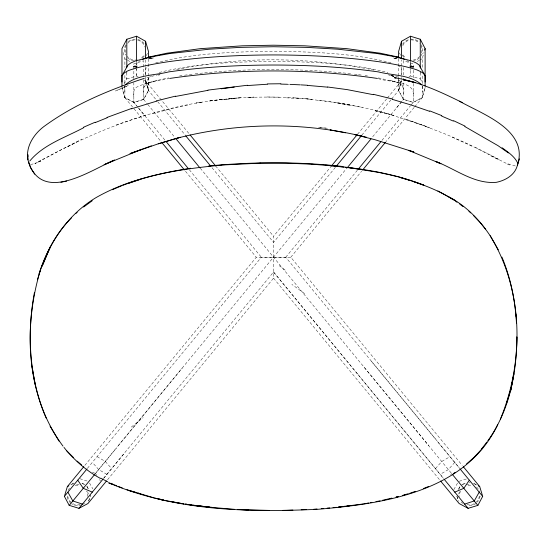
<?xml version="1.0" encoding="UTF-8"?>
<svg xmlns="http://www.w3.org/2000/svg" width="547" height="547" viewBox="0 0 547 547"><rect width="100%" height="100%" fill="white"/><g stroke="black" fill="none" stroke-linecap="round" stroke-linejoin="round"><path stroke-width="0.41" stroke-dasharray="2.73 2.05" d="M124.873 96.86L124.873 97.462L121.967 87.691M123.082 52.491L124.873 58.748L124.873 67.302M126.815 78.727L126.815 78.125M136.593 75.219L136.593 74.016M143.615 98.802L143.615 97.585M145.557 80.067L148.463 90.44L157.126 100.976M121.967 87.404L124.873 97.653L133.837 102.337L143.615 99.363L148.463 90.46L148.463 88.628M414.715 106.754L422.209 97.653L425.115 87.691L422.209 97.653L413.211 102.433L403.467 99.506L398.619 90.57L398.619 79.63M398.619 75.746L398.619 58.864M401.525 66.098L401.525 59.801M403.467 78.187L403.467 99.506L371.707 137.947M410.489 75.821L408.999 76.812M413.238 83.459L413.211 102.433M420.267 78.727L422.284 82.652M422.209 83.486L422.209 75.479M133.837 100.491L133.871 102.433L136.565 105.708M124.873 91.773L124.805 86.098M126.815 73.086L126.856 71.78M133.837 96.614C133.632 92.833 133.099 88.286 137.598 86.645C147.444 82.303 158.165 80.183 168.647 77.872M136.593 70.18L136.627 68.881M143.615 93.708C142.582 86.918 146.281 79.999 151.293 75.671M145.557 75.021C145.42 71.431 144.709 67.035 149.023 65.455M148.463 84.764L148.463 78.631M421.648 52.922L422.052 48.956L421.087 45.914M152.476 57.456L152.504 57.907M87.335 496.444L87.588 494.119L86.665 491.144M135.314 66.85C132.996 66.857 134.747 65.353 136.415 65.483L137.721 66.249M135.642 67.336L136.128 66.331L136.039 67.124M135.8 67.247L135.971 66.413L134.569 66.269L134.555 67.049M136.463 67.329L136.552 66.529M136.538 67.288L136.627 66.488M136.702 67.206L136.791 66.406L136.394 66.611M136.415 65.483L136.586 64.026L137.673 62.276L140.23 60.416M134.097 66.604L135.082 66.59M422.209 67.302L422.209 58.748L424 52.491M398.619 90.57L401.525 80.669L398.619 90.44L391.584 99.007M88.689 501.066L90.412 495.377M88.669 501.114L90.405 495.425M458.714 494.044L459.459 491.637M460.417 491.144L459.494 494.119L459.747 496.444M479.377 496.026C478.755 501.777 472.622 506.419 466.994 504.553M480.163 496.102L478.919 500.115L477.34 502.078M125.55 44.779L124.251 48.874L124.682 53.148L125.666 55.056M126.241 45.155L125.031 48.956L125.434 52.922M148.681 58.16L151.957 58.707L153.051 58.351L153.351 57.592M402.654 44.334L403.31 43.063L406.633 40.348L409.368 39.48M402.818 45.681L403.918 43.562L407.009 41.039L409.293 40.314M421.081 55.691L422.4 53.148L422.831 48.874L421.532 44.779M146.227 55.746L147.717 52.874M68.156 490.447L69.332 488.218L70.645 487.165M458.571 489.298L460.164 486.297M458.591 489.257L460.198 486.262M123.984 84.142L126.815 78.912L126.815 72.56M124.873 85.817L124.873 97.653L133.871 102.433L143.615 99.506L148.463 90.57L148.463 76.546M453.819 489.64L457.545 483.035M143.615 87.52C146.268 82.836 152.381 82.05 157.044 80.491M450.769 474.817L451.692 473.456M127.752 43.302L128.764 42.064L132.306 40.232L136.271 39.828M141.666 57.961L144.189 54.871M142.617 58.016L144.429 55.801M84.833 465.394L256.283 257.24L290.799 257.24L462.249 465.394M107.54 479.733L273.541 278.17L273.541 236.263L331.509 165.871M357.567 134.241L386.873 98.651M387.413 97.995L401.525 80.86L398.619 90.46L403.467 99.363L413.238 102.337L422.209 97.653L422.209 85.817M87.404 468.362L261.35 257.24L285.739 257.24L436.28 439.952M335.373 167.355L273.541 242.362L211.169 166.691M361.82 135.15L391.194 99.575M92.375 472.191L95.39 473.456L182.267 368.049M396.623 107.67L403.467 99.363M94.966 474.112L116.682 447.74M118.309 445.627L346.784 168.223M103.574 478.358L273.541 272.023L421.737 451.925M285.739 257.24L357.69 169.857M381.943 140.401L410.517 105.708M411.05 105.051L413.238 102.337L413.238 100.491M103.691 478.317L124.196 453.422M414.175 107.403L386.038 141.577M290.799 257.24L361.594 171.259M435.474 468.608L441.785 461.436L450.031 456.649M454.701 462.413L448.39 469.586L440.144 474.372M419.816 56.464L416.725 58.987L412.923 60.197M419.317 57.866L417.101 59.678L413.689 60.758M131.294 427.098L143.15 417.634M82.686 504.56L84.648 502.98M149.974 58.091L151.963 58.324M409.361 66.249L410.66 65.483L413.703 66.686L412.67 67.343L412.096 67.035M417.382 61.469L419.446 60.3M420.137 59.917L422.209 58.748M411.433 66.898C413.737 66.666 412.835 66.002 411.023 66.577M134.412 67.343L133.379 66.686L134.302 66.194L136.921 66.392M476.293 503.384L472.581 505.346L468.403 505.797M128.265 41.456L132.08 39.48L136.353 39.049M38.174 161.721L81.9 139.075M67.438 146.924L76.874 142.029M116.073 124.955L146.09 114.986M158.821 74.474L145.099 78.153M459.172 481.305L467.179 478.707M75.206 485.592L76.689 485.134L79.787 485.469M80.088 504.553C74.46 506.419 68.327 501.777 67.705 496.026M81.886 504.806L78.679 505.797L74.501 505.346L71.534 503.78M462.584 484.3L465.832 483.309M412.506 66.707L412 66.59M461.812 484.519L465.88 483.295M469.135 482.31L470.762 481.818M126.815 78.912L136.593 76.006L138.083 76.812M155.731 62.884C194.089 52.97 234.13 51.849 273.541 51.247C312.952 51.849 352.993 52.97 391.351 62.884M159.191 72.498C196.455 63.055 235.285 61.879 273.541 61.332C311.797 61.879 350.627 63.055 387.891 72.498M152.456 113.632L177.242 107.28L189.836 104.641M30.55 164.722L37.709 162.384L34.864 163.724L41.565 160.503L39.514 161.543C89.995 132.764 144.962 111.451 202.445 102.009L196.038 103.021L215.251 100.156L241.077 97.749L228.133 98.768M136.422 66.098L133.379 66.686M148.258 82.85L168.845 78.577M412.534 66.741L410.359 67.014M176.619 69.66C242.136 55.732 310.204 57.12 375.68 70.406M179.607 75.944L181.973 75.554M393.731 57.592L394.031 58.351L395.686 58.126M184.448 75.226L188.571 74.679M189.399 74.57L192.701 74.132M410.161 66.392L412.93 66.221M410.38 67.206L410.291 66.406L410.954 66.331L411.44 67.336M410.202 66.748L411.44 66.611M412.52 66.29L412.602 67.069L412.52 66.29L411.112 66.413L411.2 67.206M221.699 99.458L208.858 101.051L234.588 98.139L254.04 97.099L247.572 97.434C269.103 96.682 290.731 97.031 312.166 99.404L292.864 97.687M195.183 73.845C247.196 68.054 299.886 68.054 351.899 73.845M410.612 66.7L411.071 66.604M466.297 484.806L470.468 484.348M468.068 485.387L470.393 485.134L472.622 485.825M137.331 59.876L134.159 60.197L130.357 58.987L127.266 56.464M221.774 99.869L234.656 98.597M396.814 58.55L394.031 58.351M410.243 66.686L410.653 66.645M411.365 66.638L411.823 66.577M411.7 66.611L412.178 66.556M412.267 66.584L412.978 66.604M134.815 66.584L134.576 66.707M266.991 96.976L279.941 97.161M413.703 66.686L410.66 66.098M287.531 84.272L289.192 84.341M134.904 66.556L135.382 66.611M286.402 97.824L299.284 98.61M318.545 127.526L327.735 128.258L318.477 127.506M135.259 66.577L135.718 66.638M134.138 66.249L136.073 66.672M136.429 66.645L136.839 66.686M136.723 67.014L135.56 66.905M410.729 39.049L415.002 39.48L418.817 41.456M410.811 39.828L414.776 40.232L418.318 42.064L419.33 43.302M76.614 484.348L79.117 484.621M136.012 66.604L136.47 66.7M305.739 98.706L337.643 102.836L362.846 107.458M135.601 66.549L136.059 66.577M136.442 66.713L136.88 66.748M354.381 74.132L357.683 74.57M358.511 74.679L362.634 75.226M151.396 58.126L153.051 58.351M318.552 100.204C343.995 103.171 369.232 108.115 393.765 115.492L375.256 110.35M135.649 66.898L134.548 66.741M365.109 75.554L367.475 75.944M378.23 78.577C387.673 82.453 416.534 80.197 413.238 96.614M337.643 102.809L350.326 104.928M337.547 103.26L350.203 105.38M378.435 77.872L398.825 82.85M515.342 165.973L506.214 163.334L468.348 144.093L446.591 134.541L417.676 123.376L405.806 119.219L429.463 127.567L387.666 113.646M375.092 110.795L387.495 114.084M390.038 80.491C396.951 81.571 405.956 85.311 403.467 93.708M82.016 483.534L84.457 484.273M148.77 58.091L150.268 58.55M82.057 483.555L84.498 484.3M137.714 39.48L140.449 40.348L143.772 43.063L144.429 44.334M137.789 40.314L140.073 41.039L143.164 43.562L144.996 47.104M134.077 60.977L129.981 59.678L126.658 56.963M393.71 76.484L388.602 74.836L394.031 76.799M79.903 478.707L87.91 481.305M395.119 58.324L397.108 58.091M507.295 164.032L511.028 165.44M391.467 75.11L393.813 76.101M391.31 75.069L396.554 77.339M452.137 137.085L473.264 146.801M391.392 75.308L393.69 76.423M499.028 159.464L473.504 146.391M490.926 155.922L498.816 159.881M410.291 66.406L410.688 66.611M144.059 80.047L145.557 80.86L189.515 134.241M124.873 58.748L126.945 59.917M127.636 60.3L129.701 61.469M97.051 456.649L105.297 461.436L111.609 468.608M106.939 474.372L98.692 469.586L92.381 462.413M304.645 293.609L291.852 284.385M406.852 60.416L409.409 62.276L410.496 64.026L410.66 65.483M398.059 65.455C402.373 67.035 401.655 71.431 401.525 75.021M395.789 75.671L397.594 76.983M279.175 265.616L285.452 270.362M476.437 487.165L477.75 488.218L479.705 491.931M461.128 501.927L463.09 503.507M215.573 165.871L273.541 236.263M157.666 101.633L185.262 135.15M371.434 361.28L459.678 468.362M437.429 441.45L459.576 468.335M143.615 99.363L147.403 104.108M147.827 104.477L175.013 137.625M200.298 168.223L452.116 474.112M364.323 367.44L428.773 445.627M138.076 107.479L133.837 102.337L133.837 82.652M138.603 108.121L143.362 113.906M273.541 272.003L357.704 374.21M358.053 374.633L443.508 478.358M138.726 108.327L165.139 140.401M189.365 169.789L261.35 257.24M422.886 453.422L443.391 478.317M124.873 97.653L161.044 141.577M185.488 171.259L256.283 257.24M273.541 278.17L439.542 479.733M402.893 54.871L405.416 57.961M402.202 55.24L404.465 58.016M70.789 503.384L68.163 500.115L66.919 496.102M95.39 473.456L96.771 475.493M99.527 479.569L100.443 480.929M89.537 483.035L92.853 488.909M399.426 80.115L403.467 87.52M86.884 486.262L88.491 489.257M86.918 486.297L88.511 489.298M399.365 52.874L400.855 55.746M87.623 491.637L88.368 494.044M456.923 496.238L458.413 501.114M145.557 77.216L145.557 80.86L148.463 90.46M456.916 496.191L458.393 501.066M145.557 80.86L148.463 90.57M422.277 86.098L422.209 91.773M398.619 78.631L398.619 84.764M411.194 66.454L411.282 67.247M410.954 66.331L411.043 67.124M410.455 66.488L410.619 67.329M420.226 71.78L420.267 73.086M410.455 68.881L410.489 70.18M425.115 87.404L425.115 87.882M420.267 72.56L420.267 78.912L410.489 76.006L410.489 68.922M413.238 77.77L413.238 63.794L403.467 60.772L403.467 65.011M410.489 62.084L410.489 68.177M403.467 67.548L403.467 75.746M401.525 66.884L401.525 76.73M401.525 77.496L401.525 79.021M398.619 76.546L398.619 78.857M148.463 58.864L148.463 75.746M145.557 59.801L145.557 66.098M145.557 66.884L145.557 76.73M143.615 76.566L143.615 60.772L133.837 63.794L133.837 79.418M143.615 79.794L143.615 99.506M136.593 75.821L136.593 68.922M136.593 62.084L136.593 68.177M124.873 75.479L124.873 83.486M74.071 483.022L70.331 485.032L74.118 483.008M124.607 87.035L115.608 90.98L128.401 85.387L124.607 87.035M160.114 74.515L158.63 75.144L160.114 74.536M476.711 485.004L472.964 483.008L476.752 485.032"/><path stroke-width="0.82" d="M148.463 58.037L148.463 51.445L145.557 41.278L136.593 36.225L126.815 39.254L126.815 67.254M145.557 41.278L145.557 58.214M410.489 61.305L410.489 36.225L420.267 39.254L425.115 48.58L425.115 86.036M516.553 349.184L516.819 336.89C516.703 373.198 509.387 410.92 487.794 440.814M121.967 82.023L121.967 75.753L127.964 65.025L130.658 63.055L135.006 61.086L149.666 57.155L169.919 53.524L209.303 49.196L240.126 47.384L273.541 46.734L306.956 47.384L337.779 49.196L377.163 53.524L397.416 57.155L412.076 61.086L416.424 63.055L419.118 65.025L425.115 75.753L425.115 82.023M364.186 136.75L354.832 134.617L375.071 139.745L413.915 152.045L408.486 150.309L440.944 163.758L435.378 161.317C455.275 168.832 473.976 184.223 496.307 182.329C505.599 180.435 515.007 174.965 517.435 165.153C529.106 130.015 482.153 114.138 459.377 101.168M478.215 485.804L479.712 486.598L482.693 496.402L460.123 468.991M40.109 271.066C23.097 328.521 26.112 396.739 62.994 446.126M34.379 292.802C26.666 334.456 29.333 378.797 46.098 417.997M410.489 36.225L401.525 41.278L398.619 51.445L398.619 58.037M424.67 50.146L425.115 48.58M506.324 404.144L510.194 391.324M86.959 468.991L64.389 496.402L67.37 486.598L68.867 485.804M517.455 165.119L519.411 158.862M37.49 279.749C46.543 246.642 66.187 215.395 96.163 197.542C134.063 175.956 178.233 169.283 221.056 165.16M39.063 273.746C45.668 253.111 55.958 233.295 71.445 217.918M500.368 419.193C524.252 361.437 523.609 290.731 490.666 236.536C480.061 220.427 466.29 205.857 448.971 196.995M126.815 39.254L121.967 48.58L121.967 86.036M452.649 474.755L477.873 505.387L482.693 496.348M479.199 492.163L474.235 500.97L464.622 504.095M497.715 424.704C465.374 491.883 384.562 503.582 318.354 509.257C247.921 512.566 174.445 510.898 108.627 482.796L113.14 484.642M121.967 75.753C125.051 70.385 132.121 69.544 137.475 67.725C147.047 65.148 156.832 63.541 166.609 61.955C202.014 56.929 237.801 55.001 273.541 54.939C309.281 55.001 345.068 56.929 380.473 61.955C392.664 63.883 404.869 66.023 416.65 69.79C419.747 71.24 423.569 72.402 425.115 75.753M125.27 84.86C136.675 74.611 154.5 75.548 168.763 71.896C203.457 66.973 238.519 65.079 273.541 65.025C308.563 65.079 343.625 66.973 378.319 71.896C392.582 75.548 410.407 74.611 421.812 84.86M469.333 480.177L463.822 488.327L454.762 492.122M29.764 161.023C43.548 144.435 65.243 137.55 83.759 127.649M481.428 449.149L486.816 442.092M83.78 466.673L67.37 486.598M331.509 165.871L357.02 134.897M336.453 166.035L361.403 135.745M94.433 474.755L69.209 505.387L64.389 496.348M347.167 167.861L370.989 138.938M102.604 479.63L78.973 508.327L69.168 505.353M358.77 168.544L380.869 141.707M106.487 481.011L87.923 503.548L78.918 508.334M362.682 169.939L385.498 142.234M482.044 448.779L473.825 457.552L466.625 463.863M75.978 213.398L77.141 212.311M83.616 207.026L92.245 200.722M453.237 473.784L455.241 472.293M112.306 189.713L121.427 185.884M142.247 59.5L152.107 56.355L166.794 53.203L200.291 48.662L242.287 45.811L273.541 45.203L304.795 45.811L346.791 48.662L380.288 53.203L394.975 56.355L404.835 59.5M83.527 127.246L95.13 122.22M95.349 122.549L107.15 117.749M122.897 185.296C144.64 176.866 167.526 171.84 190.527 168.237M423.351 488.574L428.691 486.461M107.014 117.441L131.28 108.559M158.274 143.813L180.161 137.304L158.274 143.813L129.988 153.604L151.375 145.858M398.592 57.558L397.833 57.394M141.817 149.29L104.074 164.722L114.555 160.045C92.169 169.208 43.705 203.532 29.08 163.642M409.826 493.285L415.392 491.35M128.367 183.443L140.866 179.177M131.369 108.832L156.401 101.222M444.472 479.63L468.109 508.327L477.914 505.353M404.192 494.891L408.212 493.743M398.394 496.505L396.035 497.127L398.496 496.43M402.318 495.466L404.671 494.844M398.332 57.264L398.777 57.1L395.987 57.168M391.891 498.098L382.38 500.327M156.339 100.921L175.45 96.149M144.292 78.358C108.976 89.865 73.756 104.6 43.644 126.74C32.533 135.177 23.624 150.042 29.23 164.011M177.925 137.981C239.511 122.22 304.836 121.79 366.524 137.283M175.505 96.45L207.949 90.344M60.902 182.24L66.618 181.078M363.707 503.862L365.334 503.561M366.969 503.261L368.603 502.96M370.237 502.659L371.871 502.365M375.953 501.613L380.042 500.861M169.632 78.447C238.362 68.45 308.72 68.45 377.451 78.447M362.887 504.013L338.114 507.165M207.922 90.111L247.497 85.25M221.145 88.805L234.28 87.055M148.777 57.401L148.49 57.558M338.641 507.048L341.048 506.768M342.654 506.577L345.068 506.29M346.675 506.105L349.889 505.722M313.629 509.284L317.007 508.997M321.233 508.628L323.762 508.409M327.14 508.115L329.67 507.896M333.048 507.602L336.426 507.315M247.517 85.551L267.476 84.224M208.701 165.967C253.193 161.823 298.033 161.529 342.477 166.466M221.227 165.064L260.331 163.15M287.072 510.337L292.898 510.091M301.219 509.742L306.211 509.537M148.538 57.367L148.989 57.394M267.476 83.91L280.85 83.753M259.948 163.15L286.026 163.143L312.098 164.216M282.977 510.385L287.018 510.344M269.302 510.419L237.924 509.537M280.843 84.108L287.531 84.272M290.026 84.375L300.029 84.84M239.477 509.544L248.324 509.989M300.864 84.881L307.537 85.25M234.601 509.353L211.156 507.363M312.036 164.196L327.154 165.433M328.829 165.57L343.919 167.115M307.503 85.407L327.448 87.137M325.663 165.132C358.941 168.141 392.596 172.784 423.829 185.18M214.171 507.643L188.599 504.614M204.988 506.618L192.558 505.257L209.467 507.172M206.643 506.802L209.959 507.165M211.614 507.342L214.103 507.616M327.496 86.973L347.277 89.633L373.239 94.672M151.095 57.168L148.312 57.059L148.75 57.264M345.595 167.327L361.485 169.365M349.492 167.71L378.907 172.442M185.412 504.054L186.985 504.293M189.358 504.649L191.723 505.004M185.426 504.102L187.012 504.361M169.502 501.278L171.095 501.572M172.695 501.866L180.674 503.329L164.086 500.355L154.63 498.016M345.533 132.805L330.067 129.906L331.27 130.152M394.462 77.715C418.503 81.489 440.663 91.903 462.297 102.583M403.795 79.828L415.734 82.706L403.789 79.883M378.784 172.421L389.382 174.78M394.373 77.729L395.925 78.071M390.148 174.958L398.585 176.866L409.156 180.134M373.327 94.296L392.575 99.034M153.844 497.825L126.993 489.729M157.714 498.604L164.086 500.355L160.045 499.226M129.372 490.632L135.027 492.211M138.254 493.12L140.675 493.797M392.472 99.417L411.276 105.038L429.675 111.342M399.925 177.481L409.347 180.202M82.46 504.095L72.847 500.97L67.883 492.163M453.559 199.997C440.198 191.149 425.101 185.412 409.97 180.38M413.183 181.495L423.645 185.118M118.275 486.433L122.241 487.931M429.839 110.918L441.805 115.636M92.32 492.122L83.26 488.327L77.749 480.177M441.579 116.046L453.326 121.092M110.726 483.206L112.962 484.191M114.453 484.847L116.696 485.839M453.559 120.689L464.998 126.097M100.778 478.181L107.786 481.845M468.164 508.334L459.159 503.548L440.595 481.011M464.765 126.501L498.03 145.673L508.436 152.962M437.86 190.917L455.555 200.605M100.299 478.365C87.397 471.364 76.115 461.62 66.508 450.571M455.603 201.323L456.971 202.205M81.592 464.929L77.127 461.121M502.071 147.758C507.883 151.991 514.371 156.237 517.626 162.883M459.678 204.038L462.967 206.581M468.895 211.156L470.693 212.879M473.695 215.75L480.451 222.834L485.408 228.974M66.884 451.015L73.51 457.552M479.712 486.598L463.302 466.673M190.062 134.897L215.573 165.871M185.679 135.745L210.629 166.035M175.553 138.282L199.915 167.861M166.213 141.707L188.312 168.544M161.584 142.234L184.401 169.939M63.992 447.391L66.488 450.543M490.133 235.654L498.296 249.801M59.014 441.108L50.05 426.181M29.798 165.064L29.388 164.449L30.611 167.888L34.707 174.172M501.92 257.083C510.666 277.958 515.199 300.447 516.457 323.003M517.455 163.314L517.647 164.209M31.938 366.216L35.158 384.438M515.759 313.766L516.074 316.303M420.267 66.864L420.404 68.074M28.854 162.158L28.936 163.197M27.89 156.818L27.822 154.61L27.918 159.84M420.267 39.254L420.267 67.254M401.525 41.278L401.525 58.214M136.593 36.225L136.593 61.305M513.879 373.731L510.734 390.428L513.879 373.731M48.471 251.046L42.153 266.129L50.556 246.355L48.471 251.046M183.833 503.814L181.46 503.459L183.84 503.842"/></g></svg>
